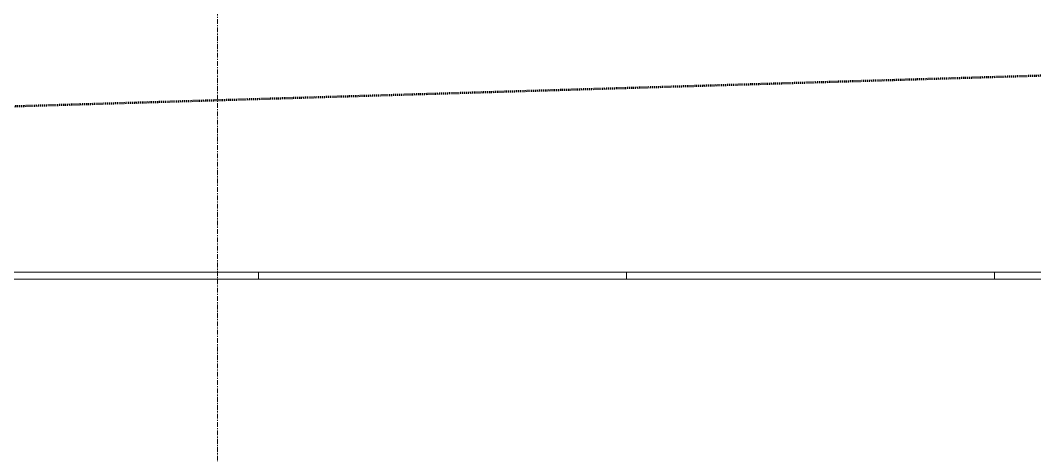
# Model space of a CAD drawing. Header units: inches. Extents: x -4218 to -1830, y 9767 to 12426.
# Drawn here: x -2847.9 to -2742.2, y 9869.1 to 9914.4 of the extents above; entities that cross this region are included whole.
import ezdxf

# ---------------------------------------------------------------- set-up
doc = ezdxf.new("R2010")
doc.units = ezdxf.units.IN
doc.header["$MEASUREMENT"] = 0
doc.linetypes.add('Dash 1_16_', pattern=[0.125, 0.0625, -0.0625])
doc.linetypes.add('Grid Line 1_2_', pattern=[0.875, 0.5, -0.125, 0.125, -0.125])
for name, color, linetype, lineweight in [('A-GLAZ-CURT', 52, 'Continuous', 9), ('C-PROP-LINE-1', 91, 'Dash 1_16_', 50), ('S-GRID-1', 1, 'Grid Line 1_2_', 9)]:
    doc.layers.add(name, color=color, linetype=linetype, lineweight=lineweight)

# ---------------------------------------------------------------- blocks, each defined once
blk = doc.blocks.new('Horizontal_Siding - Horizontal_Siding-2907273-BACKGROUND - RCP - 1ST FLOOR')
at = {"layer": 'A-GLAZ-CURT'}
for p, q in [((19.17, 2.25), (-19.17, 2.25)), ((-19.17, 2.25), (-19.17, 1.5)), ((19.17, 2.25), (19.17, 1.5)), ((-19.17, 1.5), (19.17, 1.5))]:
    blk.add_line(p, q, dxfattribs=at)
blk = doc.blocks.new('Family - ___-2855424-BACKGROUND - RCP - 1ST FLOOR')
at = {"layer": 'C-PROP-LINE-1'}
blk.add_line((-3987.11, 9871.38), (-1939.77, 9932.67), dxfattribs=at)

msp = doc.modelspace()

# ---------------------------------------------------------------- linework, layer by layer
at = {"layer": 'S-GRID-1'}
msp.add_line((-2827.32, 9836.18), (-2827.32, 12376.81), dxfattribs=at)

# ---------------------------------------------------------------- block references
at = {"layer": 'A-GLAZ-CURT', "rotation": 180}
for p in [(-2842.24, 9889.69), (-2803.9, 9889.69), (-2765.56, 9889.69), (-2727.23, 9889.69)]:
    msp.add_blockref('Horizontal_Siding - Horizontal_Siding-2907273-BACKGROUND - RCP - 1ST FLOOR', p, dxfattribs=at)
at = {"layer": 'C-PROP-LINE-1'}
msp.add_blockref('Family - ___-2855424-BACKGROUND - RCP - 1ST FLOOR', (0, 0), dxfattribs=at)

doc.saveas('drawing.dxf')
